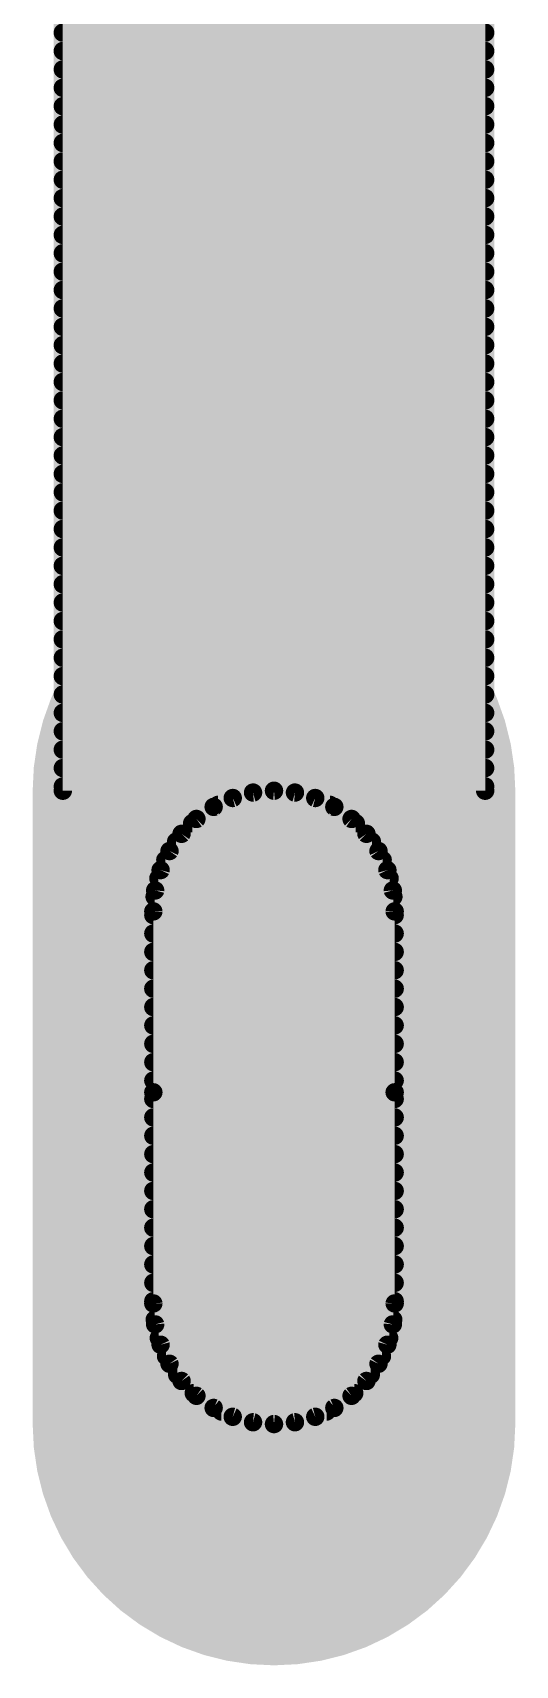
# Model space of a CAD drawing. Extents: x -25.1 to 38.2, y -27.2 to 27.2.
# Drawn here: x 20.5 to 24.5, y -27.25 to -13.72 of the extents above; entities that cross this region are included whole.
import ezdxf

# ---------------------------------------------------------------- set-up
doc = ezdxf.new("R2010")
doc.units = 0
doc.layers.add('29', color=253, linetype='CONTINUOUS')
doc.layers.add('30', color=253, linetype='CONTINUOUS')

# ---------------------------------------------------------------- blocks, each defined once
blk = doc.blocks.new('LONGP100')
at = {"const_width": 1}
blk.add_lwpolyline([(-0.5, 0), (0.5, 0)], dxfattribs=at)
at = {"const_width": 0.5}
for points in [[(-0.5, 0.25, 1), (-0.5, -0.25)], [(0.5, -0.25, 1), (0.5, 0.25)]]:
    blk.add_lwpolyline(points, format="xyb", dxfattribs=at)

msp = doc.modelspace()

# ---------------------------------------------------------------- linework, layer by layer
at = {"layer": '29', "const_width": 0.1524}
for points in [[(22, -20.134), (22.158, -20.0603)], [(22.158, -20.0603), (22.3264, -20.0152)], [(22.3264, -20.0152), (22.5, -20)], [(22.5, -20), (22.6736, -20.0152)], [(22.6736, -20.0152), (22.842, -20.0603)], [(22.842, -20.0603), (23, -20.134)], [(21.734, -20.3572), (21.8572, -20.234)], [(21.8572, -20.234), (22, -20.134)], [(22.0368, -20.1168), (22.9632, -20.1168)], [(23, -20.134), (23.1428, -20.234)], [(23.1428, -20.234), (23.266, -20.3572)], [(21.634, -20.5), (21.734, -20.3572)], [(21.822, -20.2692), (23.178, -20.2692)], [(23.266, -20.3572), (23.366, -20.5)], [(21.5603, -20.658), (21.634, -20.5)], [(21.6889, -20.4216), (23.3111, -20.4216)], [(23.366, -20.5), (23.4397, -20.658)], [(21.5995, -20.574), (23.4005, -20.574)], [(21.5152, -20.8264), (21.5603, -20.658)], [(21.542, -20.7264), (23.458, -20.7264)], [(23.4397, -20.658), (23.4848, -20.8264)], [(21.5, -21), (21.5152, -20.8264)], [(21.5106, -20.8788), (23.4894, -20.8788)], [(23.4848, -20.8264), (23.5, -21)], [(21.5, -22.5), (21.5, -21)], [(21.5, -21.0312), (23.5, -21.0312)], [(23.5, -21), (23.5, -24.25)], [(21.5, -21.1836), (23.5, -21.1836)], [(21.5, -21.336), (23.5, -21.336)], [(21.5, -21.4884), (23.5, -21.4884)], [(21.5, -21.6408), (23.5, -21.6408)], [(21.5, -21.7932), (23.5, -21.7932)], [(21.5, -21.9456), (23.5, -21.9456)], [(21.5, -22.098), (23.5, -22.098)], [(21.5, -22.2504), (23.5, -22.2504)], [(21.5, -22.4028), (23.5, -22.4028)], [(21.5, -24.25), (21.5, -22.5)], [(21.5, -22.5552), (23.5, -22.5552)], [(21.5, -22.7076), (23.5, -22.7076)], [(21.5, -22.86), (23.5, -22.86)], [(21.5, -23.0124), (23.5, -23.0124)], [(21.5, -23.1648), (23.5, -23.1648)], [(21.5, -23.3172), (23.5, -23.3172)], [(21.5, -23.4696), (23.5, -23.4696)], [(21.5, -23.622), (23.5, -23.622)], [(21.5, -23.7744), (23.5, -23.7744)], [(21.5, -23.9268), (23.5, -23.9268)], [(21.5, -24.0792), (23.5, -24.0792)], [(21.5, -24.2316), (23.5, -24.2316)], [(21.5152, -24.4236), (21.5, -24.25)], [(23.5, -24.25), (23.4848, -24.4236)], [(21.5117, -24.384), (23.4883, -24.384)], [(21.5603, -24.592), (21.5152, -24.4236)], [(23.4848, -24.4236), (23.4397, -24.592)], [(21.5454, -24.5364), (23.4546, -24.5364)], [(21.634, -24.75), (21.5603, -24.592)], [(21.6054, -24.6888), (23.3946, -24.6888)], [(23.4397, -24.592), (23.366, -24.75)], [(21.734, -24.8928), (21.634, -24.75)], [(21.6978, -24.8412), (23.3022, -24.8412)], [(23.366, -24.75), (23.266, -24.8928)], [(21.8572, -25.016), (21.734, -24.8928)], [(23.266, -24.8928), (23.1428, -25.016)], [(21.8348, -24.9936), (23.1652, -24.9936)], [(22, -25.116), (21.8572, -25.016)], [(23.1428, -25.016), (23, -25.116)], [(22.158, -25.1897), (22, -25.116)], [(22.0643, -25.146), (22.9357, -25.146)], [(22.3264, -25.2348), (22.158, -25.1897)], [(22.5, -25.25), (22.3264, -25.2348)], [(22.6736, -25.2348), (22.5, -25.25)], [(22.842, -25.1897), (22.6736, -25.2348)], [(23, -25.116), (22.842, -25.1897)]]:
    msp.add_lwpolyline(points, dxfattribs=at)
at = {"layer": '29', "const_width": 0.0762}
for points in [[(22.1481, -20.0235, 1), (22.1678, -20.0971)], [(22.1741, -20.0948, 1), (22.1419, -20.0258)], [(22.323, -19.9772, 1), (22.3297, -20.0531)], [(22.3362, -20.052, 1), (22.3165, -19.9784)], [(22.5033, -19.962, 1), (22.4967, -20.038)], [(22.5033, -20.038, 1), (22.4967, -19.962)], [(22.6835, -19.9784, 1), (22.6638, -20.052)], [(22.6703, -20.0531, 1), (22.677, -19.9772)], [(22.8581, -20.0258, 1), (22.8259, -20.0948)], [(22.8322, -20.0971, 1), (22.8519, -20.0235)], [(21.8354, -20.2027, 1), (21.8791, -20.2652)], [(21.8842, -20.2609, 1), (21.8303, -20.207)], [(21.9839, -20.0994, 1), (22.0161, -20.1685)], [(22.0219, -20.1652, 1), (21.9781, -20.1028)], [(22.0368, -20.0787, 1), (22.0368, -20.1549)], [(23.0219, -20.1028, 1), (22.9781, -20.1652)], [(22.9632, -20.1549, 1), (22.9632, -20.0787)], [(22.9839, -20.1685, 1), (23.0161, -20.0994)], [(23.1697, -20.207, 1), (23.1158, -20.2609)], [(23.1209, -20.2652, 1), (23.1646, -20.2027)], [(21.707, -20.3303, 1), (21.7609, -20.3842)], [(21.7652, -20.3791, 1), (21.7027, -20.3354)], [(21.822, -20.2311, 1), (21.822, -20.3073)], [(23.178, -20.3073, 1), (23.178, -20.2311)], [(23.2973, -20.3354, 1), (23.2348, -20.3791)], [(23.2391, -20.3842, 1), (23.293, -20.3303)], [(21.6685, -20.5161, 1), (21.5994, -20.4839)], [(21.6889, -20.3835, 1), (21.6889, -20.4597)], [(23.3111, -20.4597, 1), (23.3111, -20.3835)], [(23.4006, -20.4839, 1), (23.3315, -20.5161)], [(21.5995, -20.5359, 1), (21.5995, -20.6121)], [(21.6028, -20.4781, 1), (21.6652, -20.5219)], [(23.3348, -20.5219, 1), (23.3972, -20.4781)], [(23.4005, -20.6121, 1), (23.4005, -20.5359)], [(21.542, -20.6883, 1), (21.542, -20.7645)], [(21.5258, -20.6419, 1), (21.5948, -20.6741)], [(21.5971, -20.6678, 1), (21.5235, -20.6481)], [(23.4765, -20.6481, 1), (23.4029, -20.6678)], [(23.4052, -20.6741, 1), (23.4742, -20.6419)], [(23.458, -20.7645, 1), (23.458, -20.6883)], [(21.5106, -20.8407, 1), (21.5106, -20.9169)], [(21.4784, -20.8165, 1), (21.552, -20.8362)], [(21.5531, -20.8297, 1), (21.4772, -20.823)], [(23.5228, -20.823, 1), (23.4469, -20.8297)], [(23.448, -20.8362, 1), (23.5216, -20.8165)], [(23.4894, -20.9169, 1), (23.4894, -20.8407)], [(21.5381, -21, 1), (21.4619, -21)], [(21.5, -20.9931, 1), (21.5, -21.0693)], [(21.462, -20.9967, 1), (21.538, -21.0033)], [(23.5381, -21, 1), (23.4619, -21)], [(23.462, -21.0033, 1), (23.538, -20.9967)], [(23.5, -21.0693, 1), (23.5, -20.9931)], [(21.5, -21.1455, 1), (21.5, -21.2217)], [(23.5, -21.2217, 1), (23.5, -21.1455)], [(21.5, -21.2979, 1), (21.5, -21.3741)], [(23.5, -21.3741, 1), (23.5, -21.2979)], [(21.5, -21.4503, 1), (21.5, -21.5265)], [(23.5, -21.5265, 1), (23.5, -21.4503)], [(21.5, -21.6027, 1), (21.5, -21.6789)], [(23.5, -21.6789, 1), (23.5, -21.6027)], [(21.5, -21.7551, 1), (21.5, -21.8313)], [(23.5, -21.8313, 1), (23.5, -21.7551)], [(21.5, -21.9075, 1), (21.5, -21.9837)], [(23.5, -21.9837, 1), (23.5, -21.9075)], [(21.5, -22.0599, 1), (21.5, -22.1361)], [(23.5, -22.1361, 1), (23.5, -22.0599)], [(21.5, -22.2123, 1), (21.5, -22.2885)], [(23.5, -22.2885, 1), (23.5, -22.2123)], [(21.5, -22.3647, 1), (21.5, -22.4409)], [(23.5, -22.4409, 1), (23.5, -22.3647)], [(21.5381, -22.5, 1), (21.4619, -22.5)], [(21.4619, -22.5, 1), (21.5381, -22.5)], [(21.5, -22.5171, 1), (21.5, -22.5933)], [(23.5, -22.5933, 1), (23.5, -22.5171)], [(21.5, -22.6695, 1), (21.5, -22.7457)], [(23.5, -22.7457, 1), (23.5, -22.6695)], [(21.5, -22.8219, 1), (21.5, -22.8981)], [(23.5, -22.8981, 1), (23.5, -22.8219)], [(21.5, -22.9743, 1), (21.5, -23.0505)], [(23.5, -23.0505, 1), (23.5, -22.9743)], [(21.5, -23.1267, 1), (21.5, -23.2029)], [(23.5, -23.2029, 1), (23.5, -23.1267)], [(21.5, -23.2791, 1), (21.5, -23.3553)], [(23.5, -23.3553, 1), (23.5, -23.2791)], [(21.5, -23.4315, 1), (21.5, -23.5077)], [(23.5, -23.5077, 1), (23.5, -23.4315)], [(21.5, -23.5839, 1), (21.5, -23.6601)], [(23.5, -23.6601, 1), (23.5, -23.5839)], [(21.5, -23.7363, 1), (21.5, -23.8125)], [(23.5, -23.8125, 1), (23.5, -23.7363)], [(21.5, -23.8887, 1), (21.5, -23.9649)], [(23.5, -23.9649, 1), (23.5, -23.8887)], [(21.5, -24.0411, 1), (21.5, -24.1173)], [(23.5, -24.1173, 1), (23.5, -24.0411)], [(21.5, -24.1935, 1), (21.5, -24.2697)], [(21.538, -24.2467, 1), (21.462, -24.2533)], [(21.4619, -24.25, 1), (21.5381, -24.25)], [(23.4619, -24.25, 1), (23.5381, -24.25)], [(23.538, -24.2533, 1), (23.462, -24.2467)], [(23.5, -24.2697, 1), (23.5, -24.1935)], [(21.5117, -24.3459, 1), (21.5117, -24.4221)], [(21.552, -24.4138, 1), (21.4784, -24.4335)], [(23.5216, -24.4335, 1), (23.448, -24.4138)], [(23.4883, -24.4221, 1), (23.4883, -24.3459)], [(21.4772, -24.427, 1), (21.5531, -24.4203)], [(21.5454, -24.4983, 1), (21.5454, -24.5745)], [(23.4469, -24.4203, 1), (23.5228, -24.427)], [(23.4546, -24.5745, 1), (23.4546, -24.4983)], [(21.5948, -24.5759, 1), (21.5258, -24.6081)], [(21.5235, -24.6019, 1), (21.5971, -24.5822)], [(21.6054, -24.6507, 1), (21.6054, -24.7269)], [(23.3946, -24.7269, 1), (23.3946, -24.6507)], [(23.4029, -24.5822, 1), (23.4765, -24.6019)], [(23.4742, -24.6081, 1), (23.4052, -24.5759)], [(21.6652, -24.7281, 1), (21.6028, -24.7719)], [(21.5994, -24.7661, 1), (21.6685, -24.7339)], [(21.6978, -24.8031, 1), (21.6978, -24.8793)], [(23.3022, -24.8793, 1), (23.3022, -24.8031)], [(23.3315, -24.7339, 1), (23.4006, -24.7661)], [(23.3972, -24.7719, 1), (23.3348, -24.7281)], [(21.7609, -24.8658, 1), (21.707, -24.9197)], [(21.7027, -24.9146, 1), (21.7652, -24.8709)], [(23.2348, -24.8709, 1), (23.2973, -24.9146)], [(23.293, -24.9197, 1), (23.2391, -24.8658)], [(21.8348, -24.9555, 1), (21.8348, -25.0317)], [(21.8791, -24.9848, 1), (21.8354, -25.0473)], [(21.8303, -25.043, 1), (21.8842, -24.9891)], [(23.1158, -24.9891, 1), (23.1697, -25.043)], [(23.1646, -25.0473, 1), (23.1209, -24.9848)], [(23.1652, -25.0317, 1), (23.1652, -24.9555)], [(22.0161, -25.0815, 1), (21.9839, -25.1506)], [(21.9781, -25.1472, 1), (22.0219, -25.0848)], [(22.0643, -25.1079, 1), (22.0643, -25.1841)], [(22.1678, -25.1529, 1), (22.1481, -25.2265)], [(22.1419, -25.2242, 1), (22.1741, -25.1552)], [(22.3297, -25.1969, 1), (22.323, -25.2728)], [(22.3165, -25.2716, 1), (22.3362, -25.198)], [(22.6638, -25.198, 1), (22.6835, -25.2716)], [(22.677, -25.2728, 1), (22.6703, -25.1969)], [(22.8259, -25.1552, 1), (22.8581, -25.2242)], [(22.8519, -25.2265, 1), (22.8322, -25.1529)], [(22.9357, -25.1841, 1), (22.9357, -25.1079)], [(22.9781, -25.0848, 1), (23.0219, -25.1472)], [(23.0161, -25.1506, 1), (22.9839, -25.0815)], [(22.4967, -25.212, 1), (22.5033, -25.288)], [(22.4967, -25.288, 1), (22.5033, -25.212)]]:
    msp.add_lwpolyline(points, format="xyb", dxfattribs=at)
at = {"layer": '30', "const_width": 0.1524}
for points in [[(20.75, 9.75), (20.75, -20)], [(24.25, -20), (24.25, 9.75)], [(20.75, -13.716), (24.25, -13.716)], [(20.75, -13.8684), (24.25, -13.8684)], [(20.75, -14.0208), (24.25, -14.0208)], [(20.75, -14.1732), (24.25, -14.1732)], [(20.75, -14.3256), (24.25, -14.3256)], [(20.75, -14.478), (24.25, -14.478)], [(20.75, -14.6304), (24.25, -14.6304)], [(20.75, -14.7828), (24.25, -14.7828)], [(20.75, -14.9352), (24.25, -14.9352)], [(20.75, -15.0876), (24.25, -15.0876)], [(20.75, -15.24), (24.25, -15.24)], [(20.75, -15.3924), (24.25, -15.3924)], [(20.75, -15.5448), (24.25, -15.5448)], [(20.75, -15.6972), (24.25, -15.6972)], [(20.75, -15.8496), (24.25, -15.8496)], [(20.75, -16.002), (24.25, -16.002)], [(20.75, -16.1544), (24.25, -16.1544)], [(20.75, -16.3068), (24.25, -16.3068)], [(20.75, -16.4592), (24.25, -16.4592)], [(20.75, -16.6116), (24.25, -16.6116)], [(20.75, -16.764), (24.25, -16.764)], [(20.75, -16.9164), (24.25, -16.9164)], [(20.75, -17.0688), (24.25, -17.0688)], [(20.75, -17.2212), (24.25, -17.2212)], [(20.75, -17.3736), (24.25, -17.3736)], [(20.75, -17.526), (24.25, -17.526)], [(20.75, -17.6784), (24.25, -17.6784)], [(20.75, -17.8308), (24.25, -17.8308)], [(20.75, -17.9832), (24.25, -17.9832)], [(20.75, -18.1356), (24.25, -18.1356)], [(20.75, -18.288), (24.25, -18.288)], [(20.75, -18.4404), (24.25, -18.4404)], [(20.75, -18.5928), (24.25, -18.5928)], [(20.75, -18.7452), (24.25, -18.7452)], [(20.75, -18.8976), (24.25, -18.8976)], [(20.75, -19.05), (24.25, -19.05)], [(20.75, -19.2024), (24.25, -19.2024)], [(20.75, -19.3548), (24.25, -19.3548)], [(20.75, -19.5072), (24.25, -19.5072)], [(20.75, -19.6596), (24.25, -19.6596)], [(20.75, -19.812), (24.25, -19.812)], [(20.75, -19.9644), (24.25, -19.9644)], [(20.75, -20), (24.25, -20)], [(22.158, -20.0603), (22, -20.134)], [(22.3264, -20.0152), (22.158, -20.0603)], [(22.5, -20), (22.3264, -20.0152)], [(22.6736, -20.0152), (22.5, -20)], [(22.842, -20.0603), (22.6736, -20.0152)], [(23, -20.134), (22.842, -20.0603)], [(21.8572, -20.234), (21.734, -20.3572)], [(22, -20.134), (21.8572, -20.234)], [(22.0368, -20.1168), (22.9632, -20.1168)], [(23.1428, -20.234), (23, -20.134)], [(23.266, -20.3572), (23.1428, -20.234)], [(21.734, -20.3572), (21.634, -20.5)], [(21.822, -20.2692), (23.178, -20.2692)], [(23.366, -20.5), (23.266, -20.3572)], [(21.634, -20.5), (21.5603, -20.658)], [(21.6889, -20.4216), (23.3111, -20.4216)], [(23.4397, -20.658), (23.366, -20.5)], [(21.5995, -20.574), (23.4005, -20.574)], [(21.5603, -20.658), (21.5152, -20.8264)], [(21.542, -20.7264), (23.458, -20.7264)], [(23.4848, -20.8264), (23.4397, -20.658)], [(21.5152, -20.8264), (21.5, -21)], [(21.5106, -20.8788), (23.4894, -20.8788)], [(23.5, -21), (23.4848, -20.8264)], [(21.5, -21), (21.5, -24.25)], [(21.5, -21.0312), (23.5, -21.0312)], [(23.5, -22.5), (23.5, -21)], [(21.5, -21.1836), (23.5, -21.1836)], [(21.5, -21.336), (23.5, -21.336)], [(21.5, -21.4884), (23.5, -21.4884)], [(21.5, -21.6408), (23.5, -21.6408)], [(21.5, -21.7932), (23.5, -21.7932)], [(21.5, -21.9456), (23.5, -21.9456)], [(21.5, -22.098), (23.5, -22.098)], [(21.5, -22.2504), (23.5, -22.2504)], [(21.5, -22.4028), (23.5, -22.4028)], [(23.5, -24.25), (23.5, -22.5)], [(21.5, -22.5552), (23.5, -22.5552)], [(21.5, -22.7076), (23.5, -22.7076)], [(21.5, -22.86), (23.5, -22.86)], [(21.5, -23.0124), (23.5, -23.0124)], [(21.5, -23.1648), (23.5, -23.1648)], [(21.5, -23.3172), (23.5, -23.3172)], [(21.5, -23.4696), (23.5, -23.4696)], [(21.5, -23.622), (23.5, -23.622)], [(21.5, -23.7744), (23.5, -23.7744)], [(21.5, -23.9268), (23.5, -23.9268)], [(21.5, -24.0792), (23.5, -24.0792)], [(21.5, -24.2316), (23.5, -24.2316)], [(21.5, -24.25), (21.5152, -24.4236)], [(23.4848, -24.4236), (23.5, -24.25)], [(21.5117, -24.384), (23.4883, -24.384)], [(21.5152, -24.4236), (21.5603, -24.592)], [(23.4397, -24.592), (23.4848, -24.4236)], [(21.5454, -24.5364), (23.4546, -24.5364)], [(21.5603, -24.592), (21.634, -24.75)], [(21.6054, -24.6888), (23.3946, -24.6888)], [(23.366, -24.75), (23.4397, -24.592)], [(21.634, -24.75), (21.734, -24.8928)], [(21.6978, -24.8412), (23.3022, -24.8412)], [(23.266, -24.8928), (23.366, -24.75)], [(21.734, -24.8928), (21.8572, -25.016)], [(23.1428, -25.016), (23.266, -24.8928)], [(21.8348, -24.9936), (23.1652, -24.9936)], [(21.8572, -25.016), (22, -25.116)], [(23, -25.116), (23.1428, -25.016)], [(22, -25.116), (22.158, -25.1897)], [(22.0643, -25.146), (22.9357, -25.146)], [(22.158, -25.1897), (22.3264, -25.2348)], [(22.3264, -25.2348), (22.5, -25.25)], [(22.5, -25.25), (22.6736, -25.2348)], [(22.6736, -25.2348), (22.842, -25.1897)], [(22.842, -25.1897), (23, -25.116)]]:
    msp.add_lwpolyline(points, dxfattribs=at)
at = {"layer": '30', "const_width": 0.0762}
for points in [[(20.75, -13.6779, 1), (20.75, -13.7541)], [(24.25, -13.7541, 1), (24.25, -13.6779)], [(20.75, -13.8303, 1), (20.75, -13.9065)], [(24.25, -13.9065, 1), (24.25, -13.8303)], [(20.75, -13.9827, 1), (20.75, -14.0589)], [(24.25, -14.0589, 1), (24.25, -13.9827)], [(20.75, -14.1351, 1), (20.75, -14.2113)], [(24.25, -14.2113, 1), (24.25, -14.1351)], [(20.75, -14.2875, 1), (20.75, -14.3637)], [(24.25, -14.3637, 1), (24.25, -14.2875)], [(20.75, -14.4399, 1), (20.75, -14.5161)], [(24.25, -14.5161, 1), (24.25, -14.4399)], [(20.75, -14.5923, 1), (20.75, -14.6685)], [(24.25, -14.6685, 1), (24.25, -14.5923)], [(20.75, -14.7447, 1), (20.75, -14.8209)], [(24.25, -14.8209, 1), (24.25, -14.7447)], [(20.75, -14.8971, 1), (20.75, -14.9733)], [(24.25, -14.9733, 1), (24.25, -14.8971)], [(20.75, -15.0495, 1), (20.75, -15.1257)], [(24.25, -15.1257, 1), (24.25, -15.0495)], [(20.75, -15.2019, 1), (20.75, -15.2781)], [(24.25, -15.2781, 1), (24.25, -15.2019)], [(20.75, -15.3543, 1), (20.75, -15.4305)], [(24.25, -15.4305, 1), (24.25, -15.3543)], [(20.75, -15.5067, 1), (20.75, -15.5829)], [(24.25, -15.5829, 1), (24.25, -15.5067)], [(20.75, -15.6591, 1), (20.75, -15.7353)], [(24.25, -15.7353, 1), (24.25, -15.6591)], [(20.75, -15.8115, 1), (20.75, -15.8877)], [(24.25, -15.8877, 1), (24.25, -15.8115)], [(20.75, -15.9639, 1), (20.75, -16.0401)], [(24.25, -16.0401, 1), (24.25, -15.9639)], [(20.75, -16.1163, 1), (20.75, -16.1925)], [(24.25, -16.1925, 1), (24.25, -16.1163)], [(20.75, -16.2687, 1), (20.75, -16.3449)], [(24.25, -16.3449, 1), (24.25, -16.2687)], [(20.75, -16.4211, 1), (20.75, -16.4973)], [(24.25, -16.4973, 1), (24.25, -16.4211)], [(20.75, -16.5735, 1), (20.75, -16.6497)], [(24.25, -16.6497, 1), (24.25, -16.5735)], [(20.75, -16.7259, 1), (20.75, -16.8021)], [(24.25, -16.8021, 1), (24.25, -16.7259)], [(20.75, -16.8783, 1), (20.75, -16.9545)], [(24.25, -16.9545, 1), (24.25, -16.8783)], [(20.75, -17.0307, 1), (20.75, -17.1069)], [(24.25, -17.1069, 1), (24.25, -17.0307)], [(20.75, -17.1831, 1), (20.75, -17.2593)], [(24.25, -17.2593, 1), (24.25, -17.1831)], [(20.75, -17.3355, 1), (20.75, -17.4117)], [(24.25, -17.4117, 1), (24.25, -17.3355)], [(20.75, -17.4879, 1), (20.75, -17.5641)], [(24.25, -17.5641, 1), (24.25, -17.4879)], [(20.75, -17.6403, 1), (20.75, -17.7165)], [(24.25, -17.7165, 1), (24.25, -17.6403)], [(20.75, -17.7927, 1), (20.75, -17.8689)], [(24.25, -17.8689, 1), (24.25, -17.7927)], [(20.75, -17.9451, 1), (20.75, -18.0213)], [(24.25, -18.0213, 1), (24.25, -17.9451)], [(20.75, -18.0975, 1), (20.75, -18.1737)], [(24.25, -18.1737, 1), (24.25, -18.0975)], [(20.75, -18.2499, 1), (20.75, -18.3261)], [(24.25, -18.3261, 1), (24.25, -18.2499)], [(20.75, -18.4023, 1), (20.75, -18.4785)], [(24.25, -18.4785, 1), (24.25, -18.4023)], [(20.75, -18.5547, 1), (20.75, -18.6309)], [(24.25, -18.6309, 1), (24.25, -18.5547)], [(20.75, -18.7071, 1), (20.75, -18.7833)], [(24.25, -18.7833, 1), (24.25, -18.7071)], [(20.75, -18.8595, 1), (20.75, -18.9357)], [(24.25, -18.9357, 1), (24.25, -18.8595)], [(20.75, -19.0119, 1), (20.75, -19.0881)], [(24.25, -19.0881, 1), (24.25, -19.0119)], [(20.75, -19.1643, 1), (20.75, -19.2405)], [(24.25, -19.2405, 1), (24.25, -19.1643)], [(20.75, -19.3167, 1), (20.75, -19.3929)], [(24.25, -19.3929, 1), (24.25, -19.3167)], [(20.75, -19.4691, 1), (20.75, -19.5453)], [(24.25, -19.5453, 1), (24.25, -19.4691)], [(20.75, -19.6215, 1), (20.75, -19.6977)], [(24.25, -19.6977, 1), (24.25, -19.6215)], [(20.75, -19.7739, 1), (20.75, -19.8501)], [(24.25, -19.8501, 1), (24.25, -19.7739)], [(20.75, -19.9263, 1), (20.75, -20.0025)], [(24.25, -20.0025, 1), (24.25, -19.9263)], [(20.75, -19.9619, 1), (20.75, -20.0381)], [(20.7119, -20, 1), (20.7881, -20)], [(22.1481, -20.0235, 1), (22.1678, -20.0971)], [(22.1741, -20.0948, 1), (22.1419, -20.0258)], [(22.323, -19.9772, 1), (22.3297, -20.0531)], [(22.3362, -20.052, 1), (22.3165, -19.9784)], [(22.5033, -19.962, 1), (22.4967, -20.038)], [(22.5033, -20.038, 1), (22.4967, -19.962)], [(22.6835, -19.9784, 1), (22.6638, -20.052)], [(22.6703, -20.0531, 1), (22.677, -19.9772)], [(22.8581, -20.0258, 1), (22.8259, -20.0948)], [(22.8322, -20.0971, 1), (22.8519, -20.0235)], [(24.2119, -20, 1), (24.2881, -20)], [(24.25, -20.0381, 1), (24.25, -19.9619)], [(21.8354, -20.2027, 1), (21.8791, -20.2652)], [(21.8842, -20.2609, 1), (21.8303, -20.207)], [(21.9839, -20.0994, 1), (22.0161, -20.1685)], [(22.0219, -20.1652, 1), (21.9781, -20.1028)], [(22.0368, -20.0787, 1), (22.0368, -20.1549)], [(23.0219, -20.1028, 1), (22.9781, -20.1652)], [(22.9632, -20.1549, 1), (22.9632, -20.0787)], [(22.9839, -20.1685, 1), (23.0161, -20.0994)], [(23.1697, -20.207, 1), (23.1158, -20.2609)], [(23.1209, -20.2652, 1), (23.1646, -20.2027)], [(21.707, -20.3303, 1), (21.7609, -20.3842)], [(21.7652, -20.3791, 1), (21.7027, -20.3354)], [(21.822, -20.2311, 1), (21.822, -20.3073)], [(23.178, -20.3073, 1), (23.178, -20.2311)], [(23.2973, -20.3354, 1), (23.2348, -20.3791)], [(23.2391, -20.3842, 1), (23.293, -20.3303)], [(21.6685, -20.5161, 1), (21.5994, -20.4839)], [(21.6889, -20.3835, 1), (21.6889, -20.4597)], [(23.3111, -20.4597, 1), (23.3111, -20.3835)], [(23.4006, -20.4839, 1), (23.3315, -20.5161)], [(21.5995, -20.5359, 1), (21.5995, -20.6121)], [(21.6028, -20.4781, 1), (21.6652, -20.5219)], [(23.3348, -20.5219, 1), (23.3972, -20.4781)], [(23.4005, -20.6121, 1), (23.4005, -20.5359)], [(21.542, -20.6883, 1), (21.542, -20.7645)], [(21.5258, -20.6419, 1), (21.5948, -20.6741)], [(21.5971, -20.6678, 1), (21.5235, -20.6481)], [(23.4765, -20.6481, 1), (23.4029, -20.6678)], [(23.4052, -20.6741, 1), (23.4742, -20.6419)], [(23.458, -20.7645, 1), (23.458, -20.6883)], [(21.5106, -20.8407, 1), (21.5106, -20.9169)], [(21.4784, -20.8165, 1), (21.552, -20.8362)], [(21.5531, -20.8297, 1), (21.4772, -20.823)], [(23.5228, -20.823, 1), (23.4469, -20.8297)], [(23.448, -20.8362, 1), (23.5216, -20.8165)], [(23.4894, -20.9169, 1), (23.4894, -20.8407)], [(21.5381, -21, 1), (21.4619, -21)], [(21.5, -20.9931, 1), (21.5, -21.0693)], [(21.462, -20.9967, 1), (21.538, -21.0033)], [(23.5381, -21, 1), (23.4619, -21)], [(23.462, -21.0033, 1), (23.538, -20.9967)], [(23.5, -21.0693, 1), (23.5, -20.9931)], [(21.5, -21.1455, 1), (21.5, -21.2217)], [(23.5, -21.2217, 1), (23.5, -21.1455)], [(21.5, -21.2979, 1), (21.5, -21.3741)], [(23.5, -21.3741, 1), (23.5, -21.2979)], [(21.5, -21.4503, 1), (21.5, -21.5265)], [(23.5, -21.5265, 1), (23.5, -21.4503)], [(21.5, -21.6027, 1), (21.5, -21.6789)], [(23.5, -21.6789, 1), (23.5, -21.6027)], [(21.5, -21.7551, 1), (21.5, -21.8313)], [(23.5, -21.8313, 1), (23.5, -21.7551)], [(21.5, -21.9075, 1), (21.5, -21.9837)], [(23.5, -21.9837, 1), (23.5, -21.9075)], [(21.5, -22.0599, 1), (21.5, -22.1361)], [(23.5, -22.1361, 1), (23.5, -22.0599)], [(21.5, -22.2123, 1), (21.5, -22.2885)], [(23.5, -22.2885, 1), (23.5, -22.2123)], [(21.5, -22.3647, 1), (21.5, -22.4409)], [(23.5, -22.4409, 1), (23.5, -22.3647)], [(23.5381, -22.5, 1), (23.4619, -22.5)], [(23.4619, -22.5, 1), (23.5381, -22.5)], [(21.5, -22.5171, 1), (21.5, -22.5933)], [(23.5, -22.5933, 1), (23.5, -22.5171)], [(21.5, -22.6695, 1), (21.5, -22.7457)], [(23.5, -22.7457, 1), (23.5, -22.6695)], [(21.5, -22.8219, 1), (21.5, -22.8981)], [(23.5, -22.8981, 1), (23.5, -22.8219)], [(21.5, -22.9743, 1), (21.5, -23.0505)], [(23.5, -23.0505, 1), (23.5, -22.9743)], [(21.5, -23.1267, 1), (21.5, -23.2029)], [(23.5, -23.2029, 1), (23.5, -23.1267)], [(21.5, -23.2791, 1), (21.5, -23.3553)], [(23.5, -23.3553, 1), (23.5, -23.2791)], [(21.5, -23.4315, 1), (21.5, -23.5077)], [(23.5, -23.5077, 1), (23.5, -23.4315)], [(21.5, -23.5839, 1), (21.5, -23.6601)], [(23.5, -23.6601, 1), (23.5, -23.5839)], [(21.5, -23.7363, 1), (21.5, -23.8125)], [(23.5, -23.8125, 1), (23.5, -23.7363)], [(21.5, -23.8887, 1), (21.5, -23.9649)], [(23.5, -23.9649, 1), (23.5, -23.8887)], [(21.5, -24.0411, 1), (21.5, -24.1173)], [(23.5, -24.1173, 1), (23.5, -24.0411)], [(21.5, -24.1935, 1), (21.5, -24.2697)], [(21.538, -24.2467, 1), (21.462, -24.2533)], [(21.4619, -24.25, 1), (21.5381, -24.25)], [(23.4619, -24.25, 1), (23.5381, -24.25)], [(23.538, -24.2533, 1), (23.462, -24.2467)], [(23.5, -24.2697, 1), (23.5, -24.1935)], [(21.5117, -24.3459, 1), (21.5117, -24.4221)], [(21.552, -24.4138, 1), (21.4784, -24.4335)], [(23.5216, -24.4335, 1), (23.448, -24.4138)], [(23.4883, -24.4221, 1), (23.4883, -24.3459)], [(21.4772, -24.427, 1), (21.5531, -24.4203)], [(21.5454, -24.4983, 1), (21.5454, -24.5745)], [(23.4469, -24.4203, 1), (23.5228, -24.427)], [(23.4546, -24.5745, 1), (23.4546, -24.4983)], [(21.5948, -24.5759, 1), (21.5258, -24.6081)], [(21.5235, -24.6019, 1), (21.5971, -24.5822)], [(21.6054, -24.6507, 1), (21.6054, -24.7269)], [(23.3946, -24.7269, 1), (23.3946, -24.6507)], [(23.4029, -24.5822, 1), (23.4765, -24.6019)], [(23.4742, -24.6081, 1), (23.4052, -24.5759)], [(21.6652, -24.7281, 1), (21.6028, -24.7719)], [(21.5994, -24.7661, 1), (21.6685, -24.7339)], [(21.6978, -24.8031, 1), (21.6978, -24.8793)], [(23.3022, -24.8793, 1), (23.3022, -24.8031)], [(23.3315, -24.7339, 1), (23.4006, -24.7661)], [(23.3972, -24.7719, 1), (23.3348, -24.7281)], [(21.7609, -24.8658, 1), (21.707, -24.9197)], [(21.7027, -24.9146, 1), (21.7652, -24.8709)], [(23.2348, -24.8709, 1), (23.2973, -24.9146)], [(23.293, -24.9197, 1), (23.2391, -24.8658)], [(21.8348, -24.9555, 1), (21.8348, -25.0317)], [(21.8791, -24.9848, 1), (21.8354, -25.0473)], [(21.8303, -25.043, 1), (21.8842, -24.9891)], [(23.1158, -24.9891, 1), (23.1697, -25.043)], [(23.1646, -25.0473, 1), (23.1209, -24.9848)], [(23.1652, -25.0317, 1), (23.1652, -24.9555)], [(22.0161, -25.0815, 1), (21.9839, -25.1506)], [(21.9781, -25.1472, 1), (22.0219, -25.0848)], [(22.0643, -25.1079, 1), (22.0643, -25.1841)], [(22.1678, -25.1529, 1), (22.1481, -25.2265)], [(22.1419, -25.2242, 1), (22.1741, -25.1552)], [(22.3297, -25.1969, 1), (22.323, -25.2728)], [(22.3165, -25.2716, 1), (22.3362, -25.198)], [(22.6638, -25.198, 1), (22.6835, -25.2716)], [(22.677, -25.2728, 1), (22.6703, -25.1969)], [(22.8259, -25.1552, 1), (22.8581, -25.2242)], [(22.8519, -25.2265, 1), (22.8322, -25.1529)], [(22.9357, -25.1841, 1), (22.9357, -25.1079)], [(22.9781, -25.0848, 1), (23.0219, -25.1472)], [(23.0161, -25.1506, 1), (22.9839, -25.0815)], [(22.4967, -25.212, 1), (22.5033, -25.288)], [(22.4967, -25.288, 1), (22.5033, -25.212)]]:
    msp.add_lwpolyline(points, format="xyb", dxfattribs=at)

# ---------------------------------------------------------------- block references
at = {"layer": '29', "xscale": 4, "yscale": 4, "rotation": 270}
for p in [(22.5, -22), (22.5, -23.25)]:
    msp.add_blockref('LONGP100', p, dxfattribs=at)
at = {"layer": '30', "xscale": 4, "yscale": 4, "rotation": 270}
for p in [(22.5, -22), (22.5, -23.25)]:
    msp.add_blockref('LONGP100', p, dxfattribs=at)

doc.saveas('drawing.dxf')
